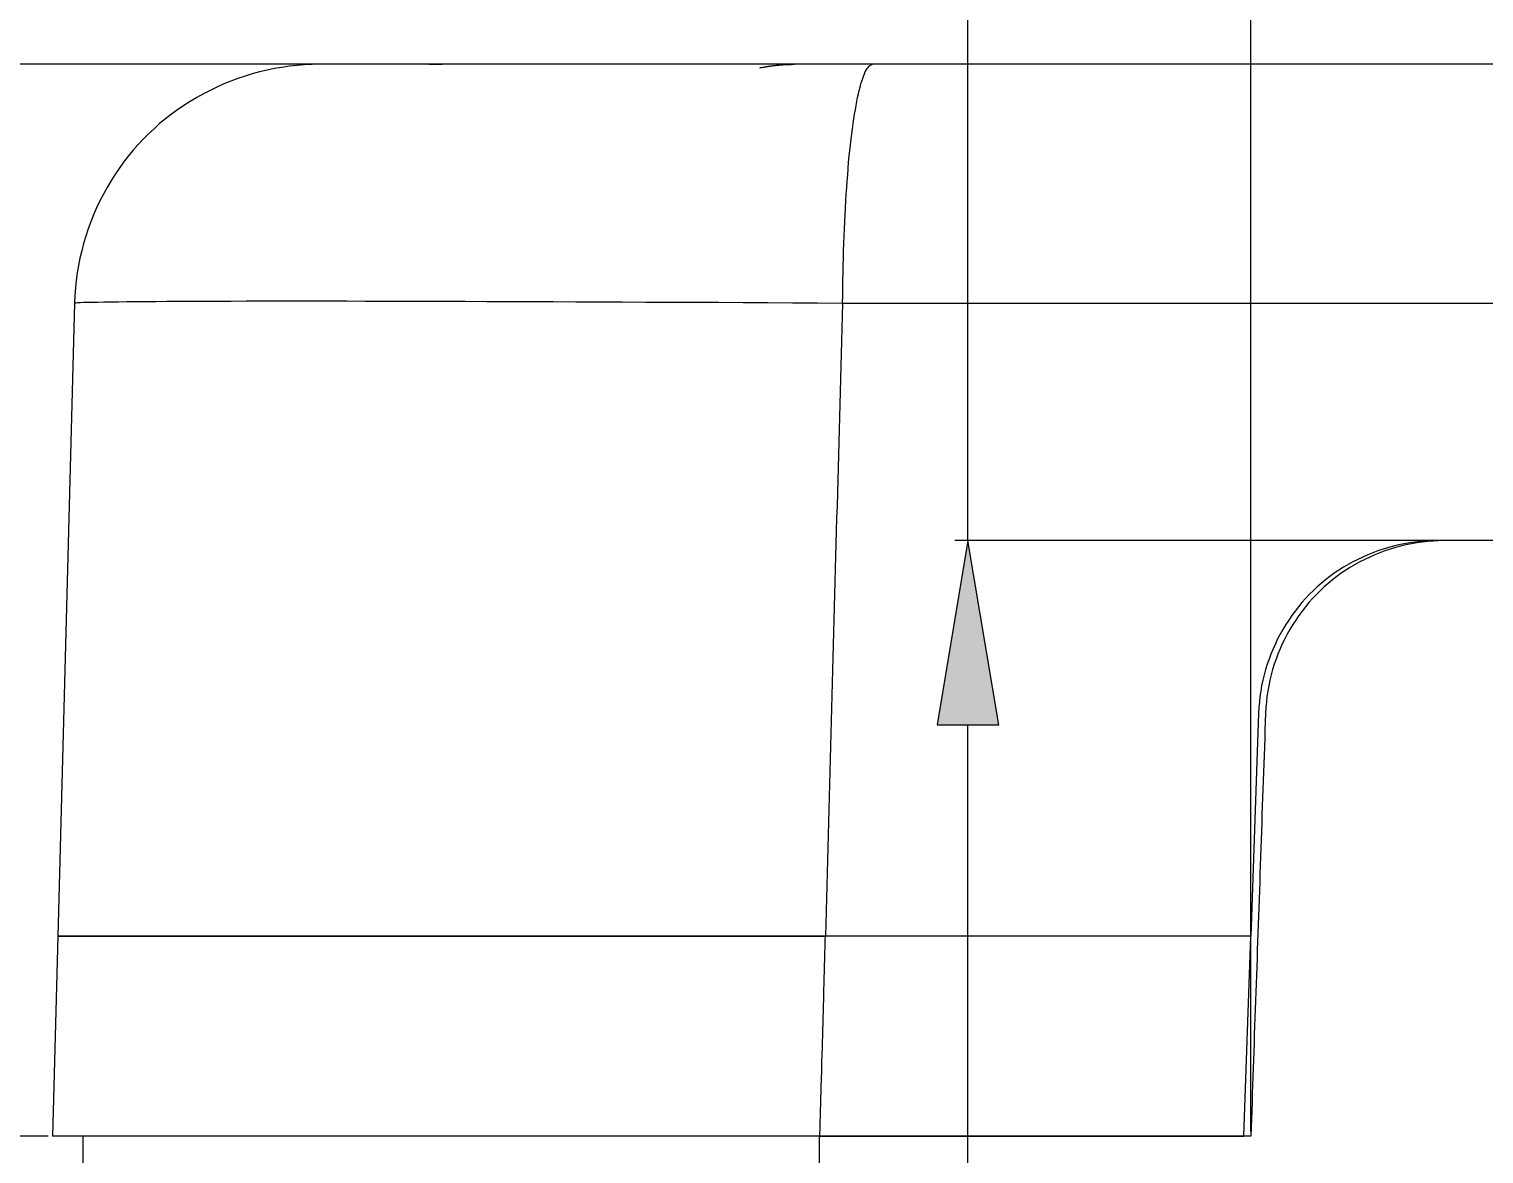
# Model space of a CAD drawing. Header units: inches. Extents: x 0 to 40, y 35.9 to 64.1.
# Drawn here: x 5.09 to 6.418, y 56.769 to 57.795 of the extents above; entities that cross this region are included whole.
import ezdxf

# ---------------------------------------------------------------- set-up
doc = ezdxf.new("R2010")
doc.units = ezdxf.units.IN
doc.header["$MEASUREMENT"] = 0
doc.layers.add('1', color=7, linetype='Continuous')
doc.layers.add('2', color=7, linetype='Continuous')

# ---------------------------------------------------------------- blocks, each defined once
blk = doc.blocks.new('block 23')
at = {"layer": '1', "color": 43, "lineweight": 18, "true_color": 0xccb266}
blk.add_lwpolyline([(5.8324, 57.5453), (9.8257, 57.5453)], dxfattribs=at)
blk = doc.blocks.new('block 25')
at = {"layer": '1', "color": 43, "lineweight": 18, "true_color": 0xccb266}
blk.add_lwpolyline([(9.2832, 57.3285), (6.3749, 57.3285)], dxfattribs=at)
blk = doc.blocks.new('block 33')
at = {"layer": '1', "color": 43, "lineweight": 18, "true_color": 0xccb266}
blk.add_lwpolyline([(6.2049, 56.9674), (5.8167, 56.9674)], dxfattribs=at)
blk = doc.blocks.new('block 40')
at = {"layer": '1', "color": 43, "lineweight": 18, "true_color": 0xccb266}
blk.add_lwpolyline([(5.8167, 56.9674), (5.1162, 56.9674)], dxfattribs=at)
blk = doc.blocks.new('block 45')
at = {"layer": '1', "color": 43, "lineweight": 18, "true_color": 0xccb266}
blk.add_lwpolyline([(6.212, 57.1711), (6.2049, 56.9674)], dxfattribs=at)
blk = doc.blocks.new('block 600')
at = {"layer": '1', "color": 43, "lineweight": 18, "true_color": 0xccb266}
blk.add_lwpolyline([(5.8324, 57.5453), (5.8325, 57.5522), (5.8325, 57.5591), (5.8326, 57.566), (5.8328, 57.5729), (5.8329, 57.5797), (5.8331, 57.5864), (5.8333, 57.5931), (5.8335, 57.5998), (5.8337, 57.6064), (5.834, 57.613), (5.8343, 57.6195), (5.8346, 57.6259), (5.8349, 57.6322), (5.8353, 57.6385), (5.8357, 57.6446), (5.8361, 57.6507), (5.8365, 57.6566), (5.837, 57.6625), (5.8374, 57.6682), (5.8379, 57.6738), (5.8385, 57.6793), (5.839, 57.6846), (5.8395, 57.6898), (5.8401, 57.6949), (5.8407, 57.6998), (5.8413, 57.7045), (5.842, 57.7091), (5.8426, 57.7135), (5.8433, 57.7178), (5.844, 57.7218), (5.8447, 57.7257), (5.8454, 57.7294), (5.8461, 57.733), (5.8468, 57.7363), (5.8476, 57.7395), (5.8484, 57.7425), (5.8491, 57.7453), (5.8499, 57.7479), (5.8507, 57.7503), (5.8515, 57.7525), (5.8523, 57.7545), (5.8531, 57.7563), (5.854, 57.7579), (5.8548, 57.7593), (5.8556, 57.7605), (5.8565, 57.7615), (5.8573, 57.7623), (5.8582, 57.7628), (5.859, 57.7632), (5.8598, 57.7633)], dxfattribs=at)
blk = doc.blocks.new('block 603')
at = {"layer": '1', "color": 43, "lineweight": 18, "true_color": 0xccb266}
blk.add_lwpolyline([(5.8324, 57.5453), (5.8321, 57.5338), (5.8318, 57.5222), (5.8315, 57.5107), (5.8311, 57.4991), (5.8308, 57.4876), (5.8305, 57.476), (5.8302, 57.4644), (5.8298, 57.4529), (5.8295, 57.4413), (5.8292, 57.4298), (5.8289, 57.4182), (5.8286, 57.4066), (5.8282, 57.3951), (5.8279, 57.3835), (5.8276, 57.372), (5.8273, 57.3604), (5.8269, 57.3489), (5.8266, 57.3373), (5.8263, 57.3257), (5.826, 57.3142), (5.8257, 57.3026), (5.8253, 57.2911), (5.825, 57.2795), (5.8247, 57.2679), (5.8244, 57.2564), (5.8241, 57.2448), (5.8238, 57.2333), (5.8235, 57.2217), (5.8232, 57.2102), (5.8229, 57.1986), (5.8226, 57.187), (5.8223, 57.1755), (5.822, 57.1639), (5.8217, 57.1524), (5.8214, 57.1408), (5.8211, 57.1292), (5.8208, 57.1177), (5.8205, 57.1061), (5.8202, 57.0946), (5.8199, 57.083), (5.8196, 57.0715), (5.8193, 57.0599), (5.819, 57.0483), (5.8187, 57.0368), (5.8184, 57.0252), (5.818, 57.0137), (5.8177, 57.0021), (5.8174, 56.9905), (5.8171, 56.979), (5.8167, 56.9674)], dxfattribs=at)
blk = doc.blocks.new('block 604')
at = {"layer": '1', "color": 43, "lineweight": 18, "true_color": 0xccb266}
blk.add_lwpolyline([(5.3551, 57.7633), (5.3482, 57.7632), (5.3413, 57.7628), (5.3344, 57.7623), (5.3275, 57.7615), (5.3207, 57.7605), (5.3139, 57.7593), (5.3071, 57.7579), (5.3004, 57.7563), (5.2937, 57.7545), (5.2871, 57.7525), (5.2806, 57.7503), (5.2741, 57.7479), (5.2677, 57.7453), (5.2614, 57.7425), (5.2551, 57.7395), (5.249, 57.7363), (5.243, 57.733), (5.237, 57.7294), (5.2312, 57.7257), (5.2255, 57.7218), (5.2199, 57.7178), (5.2144, 57.7135), (5.2091, 57.7091), (5.204, 57.7045), (5.1989, 57.6998), (5.194, 57.6949), (5.1893, 57.6898), (5.1848, 57.6846), (5.1804, 57.6793), (5.1762, 57.6738), (5.1722, 57.6682), (5.1683, 57.6625), (5.1646, 57.6566), (5.1611, 57.6507), (5.1578, 57.6446), (5.1546, 57.6385), (5.1516, 57.6322), (5.1489, 57.6259), (5.1463, 57.6195), (5.1439, 57.613), (5.1417, 57.6064), (5.1397, 57.5998), (5.138, 57.5931), (5.1364, 57.5864), (5.135, 57.5797), (5.1338, 57.5729), (5.1329, 57.566), (5.1322, 57.5591), (5.1317, 57.5522), (5.1314, 57.5453)], dxfattribs=at)
blk = doc.blocks.new('block 606')
at = {"layer": '1', "color": 43, "lineweight": 18, "true_color": 0xccb266}
blk.add_lwpolyline([(5.1314, 57.5453), (5.132, 57.5455), (5.1329, 57.5456), (5.1344, 57.5458), (5.1367, 57.5459), (5.1397, 57.546), (5.1434, 57.5461), (5.1477, 57.5462), (5.1527, 57.5463), (5.1583, 57.5464), (5.1646, 57.5465), (5.1715, 57.5466), (5.1791, 57.5467), (5.1873, 57.5468), (5.1961, 57.5469), (5.2055, 57.5469), (5.2155, 57.547), (5.2262, 57.5471), (5.2374, 57.5471), (5.2492, 57.5472), (5.2616, 57.5472), (5.2745, 57.5472), (5.288, 57.5473), (5.302, 57.5473), (5.3165, 57.5473), (5.3316, 57.5473), (5.3471, 57.5473), (5.3632, 57.5473), (5.3798, 57.5473), (5.3968, 57.5472), (5.4142, 57.5472), (5.4321, 57.5472), (5.4504, 57.5471), (5.4691, 57.5471), (5.4882, 57.547), (5.5077, 57.5469), (5.5275, 57.5469), (5.5476, 57.5468), (5.5681, 57.5467), (5.5889, 57.5466), (5.6099, 57.5465), (5.6312, 57.5464), (5.6529, 57.5463), (5.6747, 57.5462), (5.6968, 57.5461), (5.7191, 57.546), (5.7415, 57.5459), (5.7641, 57.5457), (5.7868, 57.5456), (5.8096, 57.5455), (5.8324, 57.5453)], dxfattribs=at)
blk = doc.blocks.new('block 610')
at = {"layer": '1', "color": 43, "lineweight": 18, "true_color": 0xccb266}
blk.add_lwpolyline([(5.8598, 57.7633), (5.8433, 57.7633), (5.8269, 57.7633), (5.8106, 57.7633), (5.7944, 57.7633), (5.7783, 57.7633), (5.7623, 57.7633), (5.7465, 57.7633), (5.7308, 57.7633), (5.7153, 57.7633), (5.6999, 57.7633), (5.6848, 57.7633), (5.6698, 57.7633), (5.6551, 57.7633), (5.6406, 57.7633), (5.6263, 57.7633), (5.6123, 57.7633), (5.5985, 57.7633), (5.585, 57.7633), (5.5718, 57.7633), (5.5589, 57.7633), (5.5463, 57.7633), (5.5341, 57.7633), (5.5222, 57.7633), (5.5106, 57.7633), (5.4994, 57.7633), (5.4885, 57.7633), (5.4781, 57.7633), (5.468, 57.7633), (5.4583, 57.7633), (5.4491, 57.7633), (5.4402, 57.7633), (5.4317, 57.7633), (5.4237, 57.7633), (5.4161, 57.7633), (5.4089, 57.7633), (5.4021, 57.7633), (5.3957, 57.7633), (5.3899, 57.7633), (5.3844, 57.7633), (5.3794, 57.7633), (5.3748, 57.7633), (5.3707, 57.7633), (5.3671, 57.7633), (5.364, 57.7633), (5.3613, 57.7633), (5.3591, 57.7633), (5.3573, 57.7633), (5.3561, 57.7633), (5.3553, 57.7633), (5.3551, 57.7633)], dxfattribs=at)
blk = doc.blocks.new('block 611')
at = {"layer": '1', "color": 43, "lineweight": 18, "true_color": 0xccb266}
blk.add_lwpolyline([(6.4488, 57.7633), (6.4095, 57.7633), (6.3702, 57.7633), (6.3309, 57.7633), (6.2916, 57.7633), (6.2523, 57.7633), (6.213, 57.7633), (6.1737, 57.7633), (6.1344, 57.7633), (6.0952, 57.7633), (6.0559, 57.7633), (6.0167, 57.7633), (5.9774, 57.7633), (5.9382, 57.7633), (5.899, 57.7633), (5.8598, 57.7633)], dxfattribs=at)
blk = doc.blocks.new('block 612')
at = {"layer": '1', "color": 43, "lineweight": 18, "true_color": 0xccb266}
blk.add_lwpolyline([(5.1314, 57.5453), (5.1311, 57.5338), (5.1308, 57.5222), (5.1305, 57.5107), (5.1302, 57.4991), (5.1299, 57.4876), (5.1296, 57.476), (5.1292, 57.4644), (5.129, 57.4529), (5.1286, 57.4413), (5.1283, 57.4298), (5.128, 57.4182), (5.1277, 57.4066), (5.1274, 57.3951), (5.1271, 57.3835), (5.1268, 57.372), (5.1265, 57.3604), (5.1262, 57.3489), (5.1259, 57.3373), (5.1256, 57.3257), (5.1253, 57.3142), (5.125, 57.3026), (5.1247, 57.2911), (5.1244, 57.2795), (5.1241, 57.2679), (5.1238, 57.2564), (5.1235, 57.2448), (5.1232, 57.2333), (5.1229, 57.2217), (5.1226, 57.2102), (5.1223, 57.1986), (5.122, 57.187), (5.1217, 57.1755), (5.1214, 57.1639), (5.1211, 57.1524), (5.1208, 57.1408), (5.1205, 57.1292), (5.1202, 57.1177), (5.1199, 57.1061), (5.1196, 57.0946), (5.1193, 57.083), (5.119, 57.0715), (5.1187, 57.0599), (5.1184, 57.0483), (5.1181, 57.0368), (5.1178, 57.0252), (5.1174, 57.0137), (5.1171, 57.0021), (5.1168, 56.9906), (5.1165, 56.979), (5.1162, 56.9674)], dxfattribs=at)
blk = doc.blocks.new('block 613')
at = {"layer": '1', "color": 43, "lineweight": 18, "true_color": 0xccb266}
blk.add_lwpolyline([(6.3749, 57.3285), (6.3699, 57.3284), (6.3649, 57.3281), (6.3599, 57.3277), (6.3549, 57.3272), (6.3499, 57.3265), (6.345, 57.3256), (6.3401, 57.3246), (6.3352, 57.3235), (6.3304, 57.3222), (6.3256, 57.3207), (6.3209, 57.3191), (6.3162, 57.3174), (6.3116, 57.3155), (6.307, 57.3135), (6.3025, 57.3114), (6.2981, 57.3091), (6.2937, 57.3067), (6.2894, 57.3042), (6.2852, 57.3015), (6.2811, 57.2987), (6.277, 57.2958), (6.2731, 57.2927), (6.2692, 57.2895), (6.2655, 57.2863), (6.2618, 57.2828), (6.2583, 57.2793), (6.2548, 57.2757), (6.2515, 57.272), (6.2483, 57.2681), (6.2453, 57.2642), (6.2423, 57.2601), (6.2395, 57.256), (6.2368, 57.2518), (6.2342, 57.2475), (6.2317, 57.2432), (6.2294, 57.2387), (6.2273, 57.2342), (6.2252, 57.2297), (6.2233, 57.225), (6.2215, 57.2203), (6.2199, 57.2156), (6.2184, 57.2108), (6.2171, 57.2059), (6.2159, 57.2011), (6.2148, 57.1961), (6.214, 57.1912), (6.2132, 57.1862), (6.2127, 57.1812), (6.2122, 57.1761), (6.212, 57.1711)], dxfattribs=at)
blk = doc.blocks.new('block 740')
at = {"layer": '2', "color": 80, "lineweight": 18, "true_color": 0x3fff00}
blk.add_lwpolyline([(5.1314, 57.5453), (5.1162, 56.9674)], dxfattribs=at)
blk = doc.blocks.new('block 744')
at = {"layer": '2', "color": 80, "lineweight": 18, "true_color": 0x3fff00}
blk.add_lwpolyline([(5.9309, 56.9674), (5.8167, 56.9674)], dxfattribs=at)
blk = doc.blocks.new('block 747')
at = {"layer": '2', "color": 80, "lineweight": 18, "true_color": 0x3fff00}
blk.add_lwpolyline([(5.1162, 56.9674), (5.1115, 56.7849)], dxfattribs=at)
blk = doc.blocks.new('block 749')
at = {"layer": '2', "color": 80, "lineweight": 18, "true_color": 0x3fff00}
blk.add_lwpolyline([(5.8116, 56.7849), (5.1115, 56.7849)], dxfattribs=at)
blk = doc.blocks.new('block 751')
at = {"layer": '2', "color": 80, "lineweight": 18, "true_color": 0x3fff00}
blk.add_lwpolyline([(5.1162, 56.9674), (5.8167, 56.9674)], dxfattribs=at)
blk = doc.blocks.new('block 759')
at = {"layer": '2', "color": 7, "lineweight": 18, "true_color": 0xffffff}
blk.add_lwpolyline([(6.2049, 56.7849), (5.8113, 56.7849)], dxfattribs=at)
blk = doc.blocks.new('block 762')
at = {"layer": '2', "color": 80, "lineweight": 18, "true_color": 0x3fff00}
blk.add_lwpolyline([(6.1985, 56.7849), (6.2049, 56.9674)], dxfattribs=at)
blk = doc.blocks.new('block 1219')
at = {"layer": '2', "color": 80, "lineweight": 18, "true_color": 0x3fff00}
blk.add_open_spline([(5.4548, 57.7633), (5.455, 57.7633), (5.4551, 57.7633), (5.4551, 57.7633), (5.4553, 57.7633), (5.4554, 57.7633), (5.4554, 57.7633), (5.4555, 57.7633), (5.4557, 57.7633), (5.4557, 57.7633), (5.4559, 57.7633), (5.456, 57.7633), (5.456, 57.7633), (5.4562, 57.7633), (5.4564, 57.7633), (5.4564, 57.7633), (5.4564, 57.7633), (5.4566, 57.7633), (5.4566, 57.7633), (5.4566, 57.7633), (5.4567, 57.7633), (5.4567, 57.7633), (5.4567, 57.7633), (5.4569, 57.7633), (5.4569, 57.7633), (5.4569, 57.7633), (5.4571, 57.7633), (5.4571, 57.7633), (5.4571, 57.7633), (5.4573, 57.7633), (5.4573, 57.7633), (5.4573, 57.7633), (5.4575, 57.7633), (5.4575, 57.7633), (5.4575, 57.7633), (5.4577, 57.7633), (5.4577, 57.7633), (5.4577, 57.7633), (5.4579, 57.7633), (5.4579, 57.7633), (5.4579, 57.7633), (5.4582, 57.7633), (5.4582, 57.7633), (5.4582, 57.7633), (5.4584, 57.7633), (5.4584, 57.7633), (5.4584, 57.7633), (5.4586, 57.7633), (5.4586, 57.7633), (5.4586, 57.7633), (5.4588, 57.7633), (5.4588, 57.7633), (5.4588, 57.7633), (5.459, 57.7633), (5.459, 57.7633), (5.459, 57.7633), (5.4593, 57.7633), (5.4593, 57.7633), (5.4593, 57.7633), (5.4595, 57.7633), (5.4595, 57.7633), (5.4595, 57.7633), (5.4598, 57.7633), (5.4598, 57.7633), (5.4598, 57.7633), (5.46, 57.7633), (5.46, 57.7633), (5.46, 57.7633), (5.4603, 57.7633), (5.4603, 57.7633), (5.4603, 57.7633), (5.4605, 57.7633), (5.4605, 57.7633), (5.4605, 57.7633), (5.4608, 57.7633), (5.4608, 57.7633), (5.4608, 57.7633), (5.461, 57.7633), (5.461, 57.7633), (5.461, 57.7633), (5.4613, 57.7633), (5.4613, 57.7633), (5.4613, 57.7633), (5.4616, 57.7633), (5.4616, 57.7633), (5.4616, 57.7633), (5.4619, 57.7633), (5.4619, 57.7633), (5.4619, 57.7633), (5.4621, 57.7633), (5.4621, 57.7633), (5.4621, 57.7633), (5.4624, 57.7633), (5.4624, 57.7633), (5.4624, 57.7633), (5.4627, 57.7633), (5.4627, 57.7633), (5.4627, 57.7633), (5.463, 57.7633), (5.463, 57.7633), (5.463, 57.7633), (5.4633, 57.7633), (5.4633, 57.7633), (5.4633, 57.7633), (5.4636, 57.7633), (5.4636, 57.7633), (5.4636, 57.7633), (5.4639, 57.7633), (5.4639, 57.7633), (5.4639, 57.7633), (5.4642, 57.7633), (5.4642, 57.7633), (5.4642, 57.7633), (5.4645, 57.7633), (5.4645, 57.7633), (5.4645, 57.7633), (5.4649, 57.7633), (5.4649, 57.7633), (5.4649, 57.7633), (5.4652, 57.7633), (5.4652, 57.7633), (5.4652, 57.7633), (5.4655, 57.7633), (5.4655, 57.7633), (5.4655, 57.7633), (5.4658, 57.7633), (5.4658, 57.7633), (5.4658, 57.7633), (5.4662, 57.7633), (5.4662, 57.7633), (5.4662, 57.7633), (5.4665, 57.7633), (5.4665, 57.7633), (5.4665, 57.7633), (5.4668, 57.7633), (5.4668, 57.7633)], degree=3, knots=[0, 0, 0, 0, 1, 1, 1, 2, 2, 2, 3, 3, 3, 4, 4, 4, 5, 5, 5, 6, 6, 6, 7, 7, 7, 8, 8, 8, 9, 9, 9, 10, 10, 10, 11, 11, 11, 12, 12, 12, 13, 13, 13, 14, 14, 14, 15, 15, 15, 16, 16, 16, 17, 17, 17, 18, 18, 18, 19, 19, 19, 20, 20, 20, 21, 21, 21, 22, 22, 22, 23, 23, 23, 24, 24, 24, 25, 25, 25, 26, 26, 26, 27, 27, 27, 28, 28, 28, 29, 29, 29, 30, 30, 30, 31, 31, 31, 32, 32, 32, 33, 33, 33, 34, 34, 34, 35, 35, 35, 36, 36, 36, 37, 37, 37, 38, 38, 38, 39, 39, 39, 40, 40, 40, 41, 41, 41, 42, 42, 42, 43, 43, 43, 44, 44, 44, 45, 45, 45, 45], dxfattribs=at)
blk = doc.blocks.new('block 1220')
at = {"layer": '2', "color": 80, "lineweight": 18, "true_color": 0x3fff00}
blk.add_lwpolyline([(5.7569, 57.7601), (5.7575, 57.7602), (5.7582, 57.7604), (5.7588, 57.7605), (5.7595, 57.7606), (5.7601, 57.7607), (5.7608, 57.7608), (5.7614, 57.761), (5.762, 57.7611), (5.7627, 57.7612), (5.7633, 57.7613), (5.764, 57.7614), (5.7646, 57.7615), (5.7652, 57.7616), (5.7659, 57.7616), (5.7665, 57.7617), (5.7672, 57.7618), (5.7678, 57.7619), (5.7685, 57.762), (5.7691, 57.7621), (5.7697, 57.7622), (5.7704, 57.7622), (5.771, 57.7623), (5.7716, 57.7624), (5.7723, 57.7624), (5.7729, 57.7625), (5.7735, 57.7626), (5.7742, 57.7626), (5.7748, 57.7627), (5.7754, 57.7627), (5.7761, 57.7628), (5.7767, 57.7628), (5.7773, 57.7629), (5.7779, 57.7629), (5.7786, 57.763), (5.7792, 57.763), (5.7798, 57.763), (5.7804, 57.7631), (5.7811, 57.7631), (5.7817, 57.7631), (5.7823, 57.7632), (5.7829, 57.7632), (5.7835, 57.7632), (5.7842, 57.7632), (5.7848, 57.7632), (5.7854, 57.7632), (5.786, 57.7633), (5.7866, 57.7633), (5.7872, 57.7633), (5.7878, 57.7633), (5.7884, 57.7633)], dxfattribs=at)
blk = doc.blocks.new('block 1221')
at = {"layer": '2', "color": 7, "lineweight": 18, "true_color": 0xffffff}
blk.add_lwpolyline([(5.8113, 56.753), (5.8113, 56.7536), (5.8113, 56.7542), (5.8113, 56.7549), (5.8113, 56.7555), (5.8113, 56.7562), (5.8113, 56.7568), (5.8113, 56.7574), (5.8113, 56.7581), (5.8113, 56.7587), (5.8113, 56.7594), (5.8113, 56.76), (5.8113, 56.7606), (5.8113, 56.7613), (5.8113, 56.7619), (5.8113, 56.7626), (5.8113, 56.7632), (5.8113, 56.7638), (5.8113, 56.7645), (5.8113, 56.7651), (5.8113, 56.7658), (5.8113, 56.7664), (5.8113, 56.767), (5.8113, 56.7677), (5.8113, 56.7683), (5.8113, 56.769), (5.8113, 56.7696), (5.8113, 56.7702), (5.8113, 56.7709), (5.8113, 56.7715), (5.8113, 56.7722), (5.8113, 56.7728), (5.8113, 56.7734), (5.8113, 56.7741), (5.8113, 56.7747), (5.8113, 56.7753), (5.8113, 56.776), (5.8113, 56.7766), (5.8113, 56.7773), (5.8113, 56.7779), (5.8113, 56.7785), (5.8113, 56.7792), (5.8113, 56.7798), (5.8113, 56.7805), (5.8113, 56.7811), (5.8113, 56.7818), (5.8113, 56.7824), (5.8113, 56.783), (5.8113, 56.7837), (5.8113, 56.7843), (5.8113, 56.7849)], dxfattribs=at)
blk = doc.blocks.new('block 1230')
at = {"layer": '2', "color": 7, "lineweight": 18, "true_color": 0xffffff}
blk.add_lwpolyline([(5.1392, 56.753), (5.1392, 56.7536), (5.1392, 56.7542), (5.1392, 56.7549), (5.1392, 56.7555), (5.1392, 56.7562), (5.1392, 56.7568), (5.1392, 56.7574), (5.1392, 56.7581), (5.1392, 56.7587), (5.1392, 56.7594), (5.1392, 56.76), (5.1392, 56.7606), (5.1392, 56.7613), (5.1392, 56.7619), (5.1392, 56.7626), (5.1392, 56.7632), (5.1392, 56.7638), (5.1392, 56.7645), (5.1392, 56.7651), (5.1392, 56.7658), (5.1392, 56.7664), (5.1392, 56.767), (5.1392, 56.7677), (5.1392, 56.7683), (5.1392, 56.769), (5.1392, 56.7696), (5.1392, 56.7702), (5.1392, 56.7709), (5.1392, 56.7715), (5.1392, 56.7722), (5.1392, 56.7728), (5.1392, 56.7734), (5.1392, 56.7741), (5.1392, 56.7747), (5.1392, 56.7753), (5.1392, 56.776), (5.1392, 56.7766), (5.1392, 56.7773), (5.1392, 56.7779), (5.1392, 56.7785), (5.1392, 56.7792), (5.1392, 56.7798), (5.1392, 56.7805), (5.1392, 56.7811), (5.1392, 56.7818), (5.1392, 56.7824), (5.1392, 56.783), (5.1392, 56.7837), (5.1392, 56.7843), (5.1392, 56.7849)], dxfattribs=at)
blk = doc.blocks.new('block 1234')
at = {"layer": '2', "color": 80, "lineweight": 18, "true_color": 0x3fff00}
blk.add_lwpolyline([(5.9399, 56.7849), (5.945, 56.7849), (5.9502, 56.7849), (5.9554, 56.7849), (5.9605, 56.7849), (5.9657, 56.7849), (5.9709, 56.7849), (5.976, 56.7849), (5.9812, 56.7849), (5.9864, 56.7849), (5.9916, 56.7849), (5.9967, 56.7849), (6.0019, 56.7849), (6.0071, 56.7849), (6.0122, 56.7849), (6.0174, 56.7849), (6.0226, 56.7849), (6.0277, 56.7849), (6.0329, 56.7849), (6.0381, 56.7849), (6.0432, 56.7849), (6.0484, 56.7849), (6.0536, 56.7849), (6.0588, 56.7849), (6.064, 56.7849), (6.0691, 56.7849), (6.0743, 56.7849), (6.0795, 56.7849), (6.0846, 56.7849), (6.0898, 56.7849), (6.095, 56.7849), (6.1002, 56.7849), (6.1053, 56.7849), (6.1105, 56.7849), (6.1157, 56.7849), (6.1208, 56.7849), (6.126, 56.7849), (6.1312, 56.7849), (6.1364, 56.7849), (6.1416, 56.7849), (6.1467, 56.7849), (6.1519, 56.7849), (6.1571, 56.7849), (6.1623, 56.7849), (6.1674, 56.7849), (6.1726, 56.7849), (6.1778, 56.7849), (6.183, 56.7849), (6.1881, 56.7849), (6.1933, 56.7849), (6.1985, 56.7849)], dxfattribs=at)
blk = doc.blocks.new('block 1236')
at = {"layer": '2', "color": 80, "lineweight": 18, "true_color": 0x3fff00}
blk.add_lwpolyline([(5.9309, 56.7849), (5.9311, 56.7849), (5.9313, 56.7849), (5.9315, 56.7849), (5.9317, 56.7849), (5.9318, 56.7849), (5.932, 56.7849), (5.9322, 56.7849), (5.9324, 56.7849), (5.9325, 56.7849), (5.9327, 56.7849), (5.9329, 56.7849), (5.9331, 56.7849), (5.9333, 56.7849), (5.9334, 56.7849), (5.9336, 56.7849), (5.9338, 56.7849), (5.934, 56.7849), (5.9341, 56.7849), (5.9343, 56.7849), (5.9345, 56.7849), (5.9347, 56.7849), (5.9349, 56.7849), (5.935, 56.7849), (5.9352, 56.7849), (5.9354, 56.7849), (5.9356, 56.7849), (5.9358, 56.7849), (5.9359, 56.7849), (5.9361, 56.7849), (5.9363, 56.7849), (5.9365, 56.7849), (5.9366, 56.7849), (5.9368, 56.7849), (5.937, 56.7849), (5.9372, 56.7849), (5.9374, 56.7849), (5.9375, 56.7849), (5.9377, 56.7849), (5.9379, 56.7849), (5.9381, 56.7849), (5.9382, 56.7849), (5.9384, 56.7849), (5.9386, 56.7849), (5.9388, 56.7849), (5.939, 56.7849), (5.9391, 56.7849), (5.9393, 56.7849), (5.9395, 56.7849), (5.9397, 56.7849), (5.9399, 56.7849)], dxfattribs=at)
blk = doc.blocks.new('block 1238')
at = {"layer": '2', "color": 80, "lineweight": 18, "true_color": 0x3fff00}
blk.add_lwpolyline([(6.2049, 56.9674), (6.1994, 56.9674), (6.1939, 56.9674), (6.1884, 56.9674), (6.1829, 56.9674), (6.1775, 56.9674), (6.172, 56.9674), (6.1665, 56.9674), (6.161, 56.9674), (6.1555, 56.9674), (6.15, 56.9674), (6.1446, 56.9674), (6.1391, 56.9674), (6.1336, 56.9674), (6.1281, 56.9674), (6.1226, 56.9674), (6.1172, 56.9674), (6.1117, 56.9674), (6.1062, 56.9674), (6.1007, 56.9674), (6.0952, 56.9674), (6.0898, 56.9674), (6.0843, 56.9674), (6.0788, 56.9674), (6.0733, 56.9674), (6.0678, 56.9674), (6.0624, 56.9674), (6.0569, 56.9674), (6.0514, 56.9674), (6.0459, 56.9674), (6.0405, 56.9674), (6.035, 56.9674), (6.0295, 56.9674), (6.024, 56.9674), (6.0185, 56.9674), (6.0131, 56.9674), (6.0076, 56.9674), (6.0021, 56.9674), (5.9966, 56.9674), (5.9912, 56.9674), (5.9857, 56.9674), (5.9802, 56.9674), (5.9747, 56.9674), (5.9693, 56.9674), (5.9638, 56.9674), (5.9583, 56.9674), (5.9528, 56.9674), (5.9474, 56.9674), (5.9419, 56.9674), (5.9364, 56.9674), (5.9309, 56.9674)], dxfattribs=at)
blk = doc.blocks.new('block 1241')
at = {"layer": '2', "color": 80, "lineweight": 18, "true_color": 0x3fff00}
blk.add_lwpolyline([(5.8116, 56.7849), (5.814, 56.7849), (5.8164, 56.7849), (5.8188, 56.7849), (5.8212, 56.7849), (5.8235, 56.7849), (5.8259, 56.7849), (5.8283, 56.7849), (5.8307, 56.7849), (5.8331, 56.7849), (5.8355, 56.7849), (5.8379, 56.7849), (5.8402, 56.7849), (5.8426, 56.7849), (5.845, 56.7849), (5.8474, 56.7849), (5.8498, 56.7849), (5.8522, 56.7849), (5.8546, 56.7849), (5.857, 56.7849), (5.8593, 56.7849), (5.8617, 56.7849), (5.8641, 56.7849), (5.8665, 56.7849), (5.8689, 56.7849), (5.8713, 56.7849), (5.8736, 56.7849), (5.876, 56.7849), (5.8784, 56.7849), (5.8808, 56.7849), (5.8832, 56.7849), (5.8856, 56.7849), (5.888, 56.7849), (5.8904, 56.7849), (5.8927, 56.7849), (5.8951, 56.7849), (5.8975, 56.7849), (5.8999, 56.7849), (5.9023, 56.7849), (5.9047, 56.7849), (5.9071, 56.7849), (5.9095, 56.7849), (5.9118, 56.7849), (5.9142, 56.7849), (5.9166, 56.7849), (5.919, 56.7849), (5.9214, 56.7849), (5.9238, 56.7849), (5.9262, 56.7849), (5.9286, 56.7849), (5.9309, 56.7849)], dxfattribs=at)
blk = doc.blocks.new('block 1242')
at = {"layer": '2', "color": 80, "lineweight": 18, "true_color": 0x3fff00}
blk.add_lwpolyline([(5.8116, 56.7839), (5.8117, 56.7876), (5.8118, 56.7912), (5.8119, 56.7949), (5.812, 56.7986), (5.8121, 56.8022), (5.8122, 56.8059), (5.8123, 56.8096), (5.8124, 56.8133), (5.8125, 56.8169), (5.8126, 56.8206), (5.8127, 56.8243), (5.8128, 56.8279), (5.8129, 56.8316), (5.813, 56.8353), (5.8132, 56.8389), (5.8133, 56.8426), (5.8134, 56.8463), (5.8134, 56.85), (5.8135, 56.8536), (5.8137, 56.8573), (5.8138, 56.861), (5.8139, 56.8646), (5.814, 56.8683), (5.8141, 56.872), (5.8142, 56.8757), (5.8143, 56.8793), (5.8144, 56.883), (5.8145, 56.8867), (5.8146, 56.8903), (5.8147, 56.894), (5.8148, 56.8977), (5.8149, 56.9014), (5.815, 56.905), (5.8151, 56.9087), (5.8152, 56.9124), (5.8153, 56.916), (5.8154, 56.9197), (5.8155, 56.9234), (5.8156, 56.9271), (5.8157, 56.9307), (5.8158, 56.9344), (5.8159, 56.9381), (5.816, 56.9417), (5.8161, 56.9454), (5.8162, 56.9491), (5.8163, 56.9528), (5.8164, 56.9564), (5.8165, 56.9601), (5.8166, 56.9638), (5.8167, 56.9674)], dxfattribs=at)
blk = doc.blocks.new('block 1250')
at = {"layer": '2', "color": 7, "lineweight": 18, "true_color": 0xffffff}
blk.add_lwpolyline([(6.3813, 57.3285), (6.3763, 57.3284), (6.3713, 57.3281), (6.3663, 57.3277), (6.3613, 57.3272), (6.3563, 57.3265), (6.3514, 57.3256), (6.3465, 57.3246), (6.3416, 57.3235), (6.3368, 57.3222), (6.332, 57.3207), (6.3273, 57.3191), (6.3226, 57.3174), (6.318, 57.3155), (6.3134, 57.3135), (6.3089, 57.3114), (6.3045, 57.3091), (6.3001, 57.3067), (6.2958, 57.3042), (6.2916, 57.3015), (6.2875, 57.2987), (6.2834, 57.2958), (6.2795, 57.2927), (6.2756, 57.2895), (6.2719, 57.2863), (6.2682, 57.2828), (6.2647, 57.2793), (6.2613, 57.2757), (6.2579, 57.272), (6.2547, 57.2681), (6.2517, 57.2642), (6.2487, 57.2602), (6.2459, 57.256), (6.2432, 57.2518), (6.2406, 57.2475), (6.2382, 57.2432), (6.2358, 57.2387), (6.2336, 57.2342), (6.2316, 57.2297), (6.2297, 57.225), (6.2279, 57.2203), (6.2263, 57.2156), (6.2248, 57.2108), (6.2235, 57.2059), (6.2223, 57.2011), (6.2213, 57.1961), (6.2204, 57.1912), (6.2196, 57.1862), (6.2191, 57.1812), (6.2186, 57.1761), (6.2184, 57.1711)], dxfattribs=at)
blk = doc.blocks.new('block 1253')
at = {"layer": '2', "color": 7, "lineweight": 18, "true_color": 0xffffff}
blk.add_lwpolyline([(6.2184, 57.1711), (6.2181, 57.1634), (6.2178, 57.1556), (6.2176, 57.1479), (6.2173, 57.1402), (6.217, 57.1325), (6.2168, 57.1248), (6.2165, 57.117), (6.2162, 57.1093), (6.216, 57.1016), (6.2157, 57.0939), (6.2154, 57.0861), (6.2151, 57.0784), (6.2149, 57.0707), (6.2146, 57.063), (6.2143, 57.0553), (6.2141, 57.0475), (6.2138, 57.0398), (6.2135, 57.0321), (6.2132, 57.0244), (6.213, 57.0166), (6.2127, 57.0089), (6.2124, 57.0012), (6.2122, 56.9935), (6.2119, 56.9857), (6.2116, 56.978), (6.2114, 56.9703), (6.2111, 56.9626), (6.2108, 56.9549), (6.2106, 56.9471), (6.2103, 56.9394), (6.21, 56.9317), (6.2098, 56.924), (6.2095, 56.9162), (6.2092, 56.9085), (6.2089, 56.9008), (6.2087, 56.8931), (6.2084, 56.8853), (6.2081, 56.8776), (6.2079, 56.8699), (6.2076, 56.8622), (6.2073, 56.8544), (6.207, 56.8467), (6.2068, 56.839), (6.2065, 56.8313), (6.2062, 56.8236), (6.206, 56.8158), (6.2057, 56.8081), (6.2054, 56.8004), (6.2052, 56.7927), (6.2049, 56.7849)], dxfattribs=at)
blk = doc.blocks.new('block 3404')
at = {"color": 5, "lineweight": 18, "true_color": 0x0000ff}
blk.add_lwpolyline([(5.3886, 57.7633), (4.4306, 57.7633)], dxfattribs=at)
blk = doc.blocks.new('block 3411')
at = {"lineweight": 0}
blk.add_lwpolyline([(5.3928, 57.7633), (5.3928, 57.7633)], dxfattribs=at)
blk = doc.blocks.new('block 3403')
for name in ['block 3404', 'block 3411']:
    blk.add_blockref(name, (0, 0))
blk = doc.blocks.new('block 3415')
at = {"color": 5, "lineweight": 18, "true_color": 0x0000ff}
blk.add_lwpolyline([(5.1073, 56.7849), (4.8371, 56.7849)], dxfattribs=at)
blk = doc.blocks.new('block 3416')
at = {"color": 5, "lineweight": 18, "true_color": 0x0000ff}
blk.add_lwpolyline([(4.9682, 57.7633), (4.8371, 57.7633)], dxfattribs=at)
blk = doc.blocks.new('block 3417')
at = {"color": 5, "lineweight": 18, "true_color": 0x0000ff}
blk.add_lwpolyline([(4.8492, 56.6167), (4.8492, 56.4484)], dxfattribs=at)
blk = doc.blocks.new('block 3418')
at = {"color": 5, "lineweight": 18, "true_color": 0x0000ff}
blk.add_lwpolyline([(4.8492, 57.9316), (4.8492, 58.0998)], dxfattribs=at)
blk = doc.blocks.new('block 3419')
at = {"true_color": 0x0000ff}
h = blk.add_hatch(color=5, dxfattribs=at)
h.dxf.hatch_style = 2
h.paths.add_polyline_path([(4.8212, 56.6167), (4.8773, 56.6167), (4.8492, 56.7849)])
at = {"lineweight": 0}
blk.add_lwpolyline([(4.8212, 56.6167), (4.8773, 56.6167), (4.8492, 56.7849), (4.8212, 56.6167)], dxfattribs=at)
blk = doc.blocks.new('block 3420')
at = {"true_color": 0x0000ff}
h = blk.add_hatch(color=5, dxfattribs=at)
h.dxf.hatch_style = 2
h.paths.add_polyline_path([(4.8212, 57.9316), (4.8773, 57.9316), (4.8492, 57.7633)])
at = {"lineweight": 0}
blk.add_lwpolyline([(4.8212, 57.9316), (4.8773, 57.9316), (4.8492, 57.7633), (4.8212, 57.9316)], dxfattribs=at)
blk = doc.blocks.new('block 3421')
at = {"color": 4, "true_color": 0x00ffff, "insert": (5.0159, 56.7688), "char_height": 0.336544, "attachment_point": 7, "rotation": 90}
blk.add_mtext('\\fTxt|b0|i0|c0|p34;\\W1;14.5', dxfattribs=at)
blk = doc.blocks.new('block 3422')
at = {"lineweight": 0}
blk.add_lwpolyline([(5.1115, 56.7849), (5.1115, 56.7849)], dxfattribs=at)
blk = doc.blocks.new('block 3423')
at = {"lineweight": 0}
blk.add_lwpolyline([(4.9724, 57.7633), (4.9724, 57.7633)], dxfattribs=at)
blk = doc.blocks.new('block 3424')
at = {"lineweight": 0}
blk.add_lwpolyline([(4.8492, 57.7633), (4.8492, 57.7633)], dxfattribs=at)
blk = doc.blocks.new('block 3414')
for name in ['block 3418', 'block 3420', 'block 3416', 'block 3424', 'block 3423', 'block 3421', 'block 3419', 'block 3415', 'block 3422', 'block 3417']:
    blk.add_blockref(name, (0, 0))
blk = doc.blocks.new('block 3426')
at = {"color": 5, "lineweight": 18, "true_color": 0x0000ff}
blk.add_lwpolyline([(6.2049, 56.7892), (6.2049, 58.2135)], dxfattribs=at)
blk = doc.blocks.new('block 3433')
at = {"lineweight": 0}
blk.add_lwpolyline([(6.2049, 56.7849), (6.2049, 56.7849)], dxfattribs=at)
blk = doc.blocks.new('block 3425')
for name in ['block 3426', 'block 3433']:
    blk.add_blockref(name, (0, 0))
blk = doc.blocks.new('block 3437')
at = {"color": 5, "lineweight": 18, "true_color": 0x0000ff}
blk.add_lwpolyline([(6.3771, 57.3285), (5.9347, 57.3285)], dxfattribs=at)
blk = doc.blocks.new('block 3439')
at = {"color": 5, "lineweight": 18, "true_color": 0x0000ff}
blk.add_lwpolyline([(5.9468, 56.3457), (5.9468, 57.1602)], dxfattribs=at)
blk = doc.blocks.new('block 3440')
at = {"color": 5, "lineweight": 18, "true_color": 0x0000ff}
blk.add_lwpolyline([(5.9468, 57.3285), (5.9468, 58.0661)], dxfattribs=at)
blk = doc.blocks.new('block 3442')
at = {"true_color": 0x0000ff}
h = blk.add_hatch(color=5, dxfattribs=at)
h.dxf.hatch_style = 2
h.paths.add_polyline_path([(5.9187, 57.1602), (5.9748, 57.1602), (5.9468, 57.3285)])
at = {"lineweight": 0}
blk.add_lwpolyline([(5.9187, 57.1602), (5.9748, 57.1602), (5.9468, 57.3285), (5.9187, 57.1602)], dxfattribs=at)
blk = doc.blocks.new('block 3444')
at = {"lineweight": 0}
blk.add_lwpolyline([(6.3813, 57.3285), (6.3813, 57.3285)], dxfattribs=at)
blk = doc.blocks.new('block 3436')
for name in ['block 3440', 'block 3442', 'block 3437', 'block 3444', 'block 3439']:
    blk.add_blockref(name, (0, 0))

msp = doc.modelspace()

# ---------------------------------------------------------------- block references
for name in ['block 3436', 'block 3425', 'block 3414', 'block 3403']:
    msp.add_blockref(name, (0, 0))
at = {"layer": '1'}
for name in ['block 604', 'block 610', 'block 600', 'block 611', 'block 612', 'block 606', 'block 603', 'block 23', 'block 613', 'block 25', 'block 45', 'block 40', 'block 33']:
    msp.add_blockref(name, (0, 0), dxfattribs=at)
at = {"layer": '2'}
for name in ['block 1219', 'block 1220', 'block 740', 'block 1250', 'block 1253', 'block 747', 'block 751', 'block 1242', 'block 744', 'block 1238', 'block 762', 'block 749', 'block 1230', 'block 759', 'block 1221', 'block 1241', 'block 1236', 'block 1234']:
    msp.add_blockref(name, (0, 0), dxfattribs=at)

doc.saveas('drawing.dxf')
